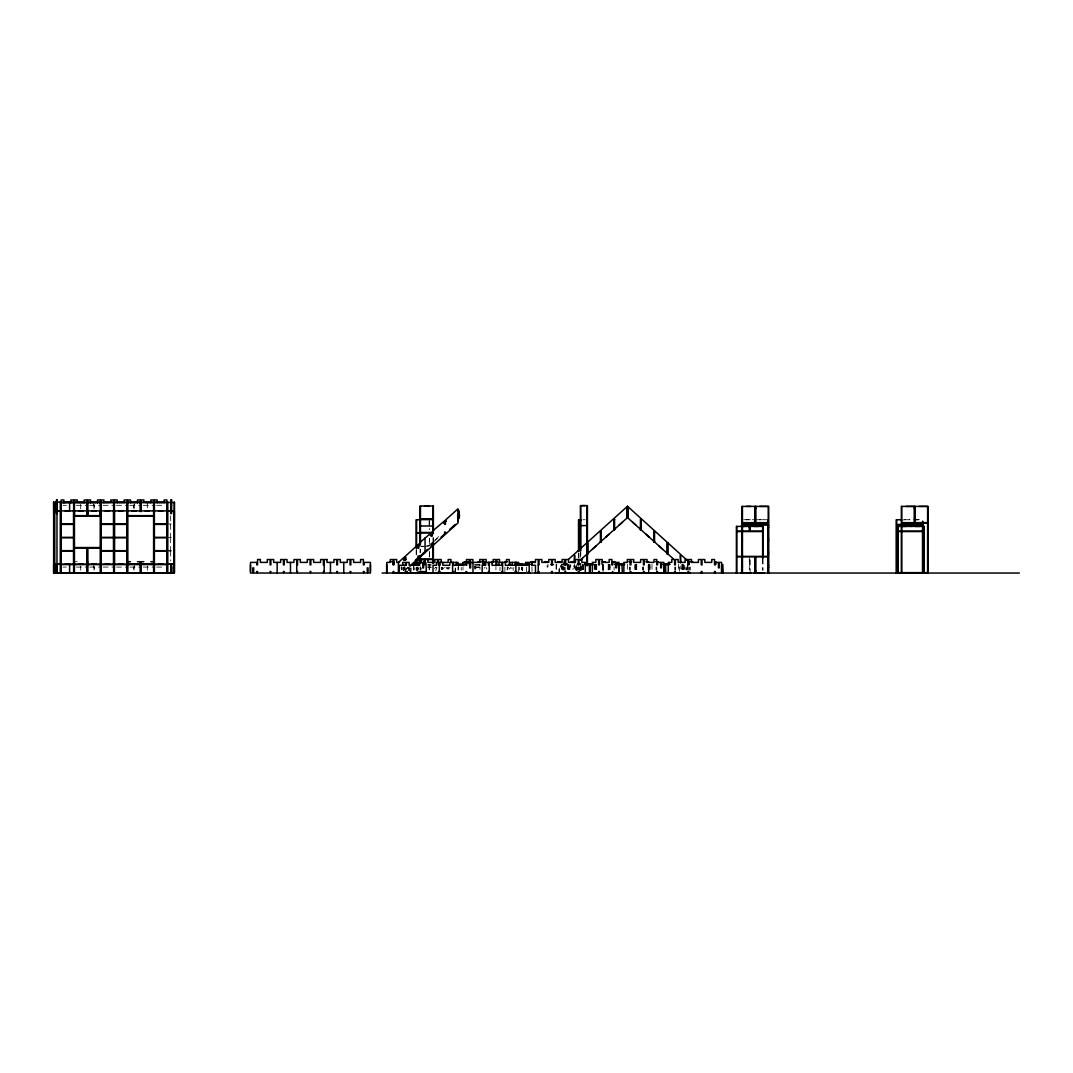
<?xml version="1.0" encoding="UTF-8"?>
<svg xmlns="http://www.w3.org/2000/svg" width="1073" height="1073" viewBox="0 0 1073 1073"><rect width="100%" height="100%" fill="white"/><g stroke="black" fill="none" stroke-linecap="round" stroke-linejoin="round"><path stroke-width="0.75" stroke-dasharray="5 3.75" d="M80.703 570.219L80.703 566.008M80.703 508.937L80.703 504.377M94.022 508.937L94.022 504.377M134.004 570.219L134.004 566.008M401.476 569.817L401.476 567.013L401.557 570.501M404.199 569.817L404.199 567.013L404.253 570.058M417.625 570.219C419.959 564.371 415.184 572.07 414.902 567.268M418.027 569.991L418.027 566.96M455.22 573.036L455.22 568.127L454.429 568.127M461.229 570.219L461.229 567.416M463.013 569.991L463.013 566.96M507.274 567.013L507.274 569.817L507.274 566.745M521.813 567.013L521.813 569.817L521.813 566.745M531.993 571.52L531.993 566.96M563.151 569.414L563.151 566.209M576.08 569.414L576.08 566.209M595.3 569.414L595.3 564.599M602.731 569.414L602.731 564.599L602.731 570.058M603.133 569.817L603.133 564.197L603.133 572.633M608.23 569.414L608.23 564.599L608.23 570.058M648.602 569.817L648.602 564.197L648.602 572.633M649.004 569.414L649.004 564.599L649.004 572.633M420.468 567.268L421.153 568.891M441.553 567.268L442.948 569.079L444.343 567.268M445.912 567.268L447.307 569.079L448.702 567.268M447.119 567.268L448.514 569.079L449.909 567.268M485.895 567.268L486.914 569.039M508.186 567.268L509.581 569.079L510.976 567.268M484.178 568.355L484.325 567.268M428.556 545.808L439.568 535.896M433.72 541.704L437.382 538.405M405.312 569.374L407.78 567.148M408.867 567.188L405.446 570.273L405.446 568.046L404.642 568.046M434.699 568.891L435.37 567.268M474.682 568.891L475.406 567.644L474.682 566.383M435.625 567.644L436.952 567.416L435.625 571.198M441.191 567.644L442.519 567.416L442.519 569.414L441.191 569.2M474.803 566.249L476.613 567.644L474.803 569.039M63.012 505.329L66.352 505.329M76.384 505.329L88.093 505.329M89.77 505.329L101.479 505.329M103.142 505.329L114.851 505.329M116.528 505.329L128.237 505.329M129.9 505.329L141.609 505.329M143.286 505.329L154.995 505.329M156.671 505.329L165.027 505.329M583.041 519.734L585.187 519.734M743.629 519.734L754.601 519.734M755.392 519.734L767.919 519.734M904.74 519.734L914.035 519.734M914.437 519.734L922.512 519.734M900.703 520.137L905.143 519.734M914.035 520.137L918.475 519.734M168.434 524.013L171.211 524.013M168.434 537.345L171.211 537.345M429.508 538.726L429.106 546.385M426.705 545.781L429.844 545.781M418.148 546.184L428.275 546.184M421.273 546.586L427.537 546.586M168.434 550.664L171.211 550.664M168.434 551.066L171.211 551.066M429.508 552.045L429.106 559.516M74.439 561.702L77.243 561.702M427.564 564.854L430.903 564.854M474.387 564.854L479.403 564.854M427.979 565.002L431.319 565.002M474.87 565.002L480.489 565.002M574.605 565.605L574.203 568.864L570.715 569.267L570.715 564.505M680.819 565.994L680.819 568.864L683.367 568.864M63.012 567.081L66.352 567.081M76.384 567.081L88.093 567.081M89.77 567.081L101.479 567.081M103.142 567.081L114.851 567.081M116.528 567.081L128.237 567.081M129.9 567.081L141.609 567.081M143.286 567.081L154.995 567.081M156.671 567.081L165.027 567.081M427.564 567.081L430.903 567.081M474.387 567.081L479.403 567.081M562.748 567.081L563.151 570.058M568.247 567.081L569.052 567.081M575.973 567.081L576.885 567.081L576.885 570.058M581.566 567.081L582.371 567.081M582.626 567.081L583.43 567.081M594.898 567.081L595.703 567.081M595.958 567.081L596.749 567.081M602.731 567.081L603.536 567.081M608.23 567.081L609.021 567.081M609.276 567.081L610.081 567.081M634.881 567.081L635.672 567.081M635.94 567.081L636.732 567.081M648.199 567.081L649.004 567.081M649.259 567.081L650.064 567.081M678.74 567.081L679.544 567.081L679.544 573.036M682.683 567.081L683.488 567.081M416.176 567.376L416.579 570.206M427.979 567.215L431.319 567.215M474.87 567.215L480.489 567.215M513.94 567.858L513.149 567.858L513.149 570.447M400.766 567.966L401.557 567.966M410.905 568.127L410.101 568.127L410.101 573.036M511.352 568.127L512.156 568.127M567.148 568.864L568.985 568.864M687.873 568.864L685.097 569.267L685.097 564.505M567.537 569.267L567.148 564.8M568.985 569.267L569.924 569.267L569.924 564.505M683.367 569.267L684.306 569.267L684.306 564.505M687.471 569.267L687.873 564.8M909.984 519.734L909.193 519.734M763.882 519.734L759.443 519.734M763.037 558.899L763.037 570.206M762.635 558.899L762.635 570.206M750.55 519.734L746.111 519.734M750.107 559.891L750.107 573.036M749.719 559.891L749.719 569.79M749.316 556.78L749.316 569.79M690.154 567.013L690.154 570.058M689.751 567.013L689.751 570.058M688.303 567.013L688.303 570.085M687.471 564.8L687.377 573.036M686.572 567.081L686.572 570.058M683.488 564.599L683.488 570.058M683.085 564.599L683.085 573.036M682.683 564.599L682.683 573.036M682.321 564.197L682.321 570.058M681.918 564.197L681.918 570.058M678.646 564.197L678.74 570.058M675.655 567.081L675.655 570.058M675.252 567.081L675.252 570.058M674.85 567.081L674.85 570.058M656.837 567.081L656.837 570.058M656.435 567.081L656.435 570.058M656.032 567.081L656.032 570.058M651.995 564.197L651.995 569.817M650.064 564.599L650.064 570.058M649.661 564.599L649.661 570.058M649.259 564.599L649.259 572.633M648.199 564.599L648.199 570.058M643.505 567.081L643.505 570.058M643.116 567.013L643.116 570.058M642.714 567.081L642.714 570.058M636.732 564.599L636.732 570.058M636.329 564.197L636.329 570.058M635.94 564.599L635.94 572.633M635.672 564.599L635.672 572.633M635.283 564.599L635.283 570.058M634.881 564.599L634.881 570.058M630.186 567.081L630.186 570.058M629.784 567.081L629.784 570.058M629.382 567.081L629.382 570.058M627.45 564.197L627.45 572.633M614.118 567.013L614.118 570.085M610.081 564.599L610.081 572.633M609.679 564.197L609.679 570.058M609.276 564.599L609.276 570.058M609.021 564.599L609.021 570.058M608.619 564.599L608.619 570.058M603.536 564.599L603.536 572.633M602.342 561.702L602.342 567.081L601.537 567.081L601.537 561.702M596.749 564.599L596.749 570.058M596.36 564.599L596.36 572.633M595.958 564.599L595.958 570.058M595.703 564.599L595.703 572.633M595.542 564.197L595.542 569.817M595.3 564.197L595.274 570.219M594.898 564.599L594.898 570.058M594.241 564.197L594.241 569.817M583.43 564.599L583.43 570.058M583.028 564.599L583.028 572.633M582.626 564.599L582.626 570.058M582.371 564.599L582.371 572.633M581.968 566.209L581.968 570.058M581.566 566.209L581.566 570.058M580.922 565.605L580.922 569.817M580.761 550.583L580.761 558.912M580.761 565.578L580.761 570.568M580.372 552.246L580.372 557.249M580.372 567.241L580.372 570.568M579.541 567.081L579.541 573.036M578.924 553.051L578.924 558.04M578.924 566.812L578.924 569.924M578.749 567.081L578.749 570.058M578.521 553.051L578.521 558.04M577.811 567.013L577.811 570.085M577.529 567.013L577.529 570.085M576.483 566.209L576.483 570.058M576.362 565.605L576.362 572.633M576.08 567.081L576.08 570.058M575.973 565.605L575.973 570.058M574.605 564.398L574.605 567.081L573.8 567.081L573.8 564.398M569.052 564.599L569.052 572.633M568.65 564.599L568.65 570.058M568.247 564.599L568.247 570.058M567.537 563.312L567.59 569.817M565.163 567.081L565.163 573.036M564.358 567.081L564.358 570.058M562.748 566.209L562.748 570.058M561.984 564.197L561.984 570.058M561.581 564.197L561.581 570.058M561.273 564.398L561.273 567.081L560.482 567.081L560.482 564.398M559.663 573.036L559.663 567.081L558.872 567.081L558.872 573.036M556.485 564.197L556.485 570.058M556.096 564.197L556.096 570.058M547.954 564.398L547.954 567.081L547.15 567.081L547.15 564.398M526.4 567.081L526.4 573.036M522.685 567.644L522.685 570.675M522.216 567.013L522.283 570.675M519.439 567.081L519.439 570.058M518.635 567.081L518.635 573.036M507.677 567.013L507.677 569.817M504.9 567.081L504.9 573.036M499.991 567.215L499.991 570.675M495.927 566.544L495.927 569.843M479.953 564.197L479.953 565.86M479.953 567.416L479.953 569.414M458.412 564.881L458.412 569.843M457.997 567.081L457.997 570.058M455.636 573.036L455.636 567.858L454.831 567.858L454.831 573.036M441.311 567.416L441.311 569.414M433.371 537.653L433.371 542.656M432.969 537.653L432.969 542.656M429.508 519.734L429.508 529.727M429.508 538.056L429.508 541.382M429.508 551.374L429.508 557.276M429.508 564.706L429.508 570.206M429.106 521.143L429.106 529.727M429.106 564.706L429.106 570.206M420.871 567.644L420.871 570.675M420.455 549.309L420.455 552.649M420.455 566.973L420.455 569.803M420.053 549.309L420.053 552.649M420.053 566.973L420.053 569.803M417.169 567.081L417.169 573.036M416.579 549.711L416.579 554.714M416.176 549.711L416.176 554.714M416.364 567.081L416.176 570.206M413.99 566.745L413.99 569.817L413.856 564.881M413.588 567.013L413.682 570.058M413.467 566.544L413.467 569.843M411.08 573.036L411.08 567.858L410.288 567.858L410.288 573.036M409.162 567.081L409.162 570.675M408.759 567.644L408.759 570.675M405.058 567.081L405.058 573.036M404.601 566.745L404.601 569.817M403.596 567.215L403.596 570.675M403.193 567.644L403.193 570.675M401.879 566.745L401.879 569.817M401.825 567.081L401.825 569.468M170.647 515.818L170.647 524.013M170.647 524.415L170.647 537.345M170.647 537.747L170.647 550.664M170.647 551.066L170.647 560.911M147.336 502.848L147.336 508.937M147.336 566.008L147.336 570.219M134.675 503.894L133.334 507.677L134.675 507.449L134.675 509.447M134.675 565.645L134.675 567.644L133.334 567.416L134.675 571.198M134.004 504.377L134.004 508.937M94.022 566.008L94.022 570.219M93.364 503.894L93.364 505.893L94.692 505.678L93.364 509.447M93.364 565.645L93.364 567.644L94.692 567.416L93.364 571.198M563.553 570.058L563.553 567.081L563.432 570.085"/><path stroke-width="1.5" d="M173.987 573.036L174.389 502.057L174.389 573.036L53.65 573.036L53.65 564.197L174.389 564.197M54.052 572.633L53.65 502.057L54.052 510.896M61.107 510.896L61.107 564.197L61.107 499.964L63.911 499.964L63.951 502.848M73.635 510.896L73.635 564.197L73.635 499.964L70.845 499.964L70.791 502.848M74.439 510.896L74.439 515.644L100.285 515.644L100.285 510.896M86.967 510.896L86.967 515.644L86.967 499.964L84.163 499.964L84.123 502.848M87.771 510.896L87.771 515.644L87.771 499.964L90.561 499.964L90.601 502.848M101.09 510.896L101.09 564.197L101.09 499.964L103.893 499.964L103.933 502.848M113.617 510.896L113.617 564.197L113.617 499.964L110.814 499.964L110.774 502.446M114.422 510.896L114.422 564.197L114.422 499.964L117.212 499.964L117.265 502.848M126.949 510.896L126.949 564.197L126.949 499.964L124.146 499.964L124.106 502.848M127.741 564.398L127.741 561.702L130.544 561.702M140.268 564.398L140.268 561.702L137.465 561.702M140.67 572.633L140.67 564.197L140.67 573.036M140.67 502.446L140.67 510.896L140.67 502.057M141.073 564.398L141.073 561.702L143.862 561.702M153.6 564.398L153.6 561.702L150.797 561.702M167.723 573.036L167.723 502.057L166.919 502.057M167.723 502.446L60.316 502.848M277.142 573.036L277.142 562.4M290.475 573.036L290.475 562.4M395.91 572.633L397.748 573.036M398.244 572.633L400.095 573.036M418.027 565.431L418.027 562.4M457.836 514.329L458.614 514.007L458.614 510.024M463.013 565.431L463.013 562.4L466.473 562.4L466.473 559.516L469.277 559.516L469.277 563.54M466.728 573.036L466.728 571.614L465.923 571.614L465.923 573.036M489.234 562.4L489.234 573.036L489.234 571.614L488.43 571.614L488.43 573.036M502.553 562.4L502.553 573.036L502.553 571.614L501.762 571.614L501.762 573.036M515.885 562.4L515.885 573.036L515.885 571.614L515.08 571.614L515.08 573.036M538.257 573.036L538.257 559.516L535.454 559.516L535.454 562.4L529.217 562.4L529.217 573.036L529.217 571.614L528.412 571.614L528.412 573.036M531.993 565.431L531.993 562.4L532.007 565.283L535.481 565.283L535.481 573.036M587.025 558.912L587.025 565.578L587.025 505.611M616.063 564.197L616.854 564.197M621.549 564.197L621.549 563.794M581.646 558.899L627.504 517.602L627.504 506.255L687.873 561.005M754.99 572.633L754.963 556.78M457.581 516.931L459.646 515.523L458.614 514.007M632.52 522.122L635.82 525.086M645.852 534.113L649.152 537.09M659.171 546.117L662.47 549.094M430.286 535.534L433.237 532.865M443.833 523.329L446.395 521.035M403.622 560.066L406.023 557.92M431.118 535.32L433.505 533.16M415.171 560.495L427.51 549.389M431.198 546.063L433.666 543.837M441.07 537.184L445.992 532.745M449.587 529.499L455.234 524.429M410.007 566.168L417.974 558.993L417.974 556.042L418.778 556.042L418.778 558.268L431.306 546.989L431.306 544.051L432.097 544.051L432.097 546.278L444.624 534.998L444.624 532.047L445.429 532.047L445.429 534.274L457.956 522.994L458.345 520.043M568.368 559.489L627.504 506.255M580.587 560.388L582.518 558.121M61.107 502.057L60.316 502.057L60.316 573.036M73.635 502.057L74.439 502.057M86.967 502.057L87.771 502.057M100.285 502.057L101.09 502.057M113.617 502.057L114.422 502.057M126.949 502.057L127.741 502.057M140.268 502.057L141.073 502.057M153.6 502.057L154.391 502.057M53.65 502.446L55.488 502.446M174.389 502.446L55.488 502.057L55.488 511.298L56.44 511.298M56.426 502.848L57.231 502.848M170.808 502.848L171.613 502.848M56.426 505.343L57.231 505.343M170.808 505.343L171.613 505.343M754.963 506.805L755.754 506.805M914.276 506.805L915.081 506.805M754.963 508.629L755.754 508.629M914.276 508.629L915.081 508.629M53.65 510.896L174.389 510.896L174.389 572.633L172.538 573.036M57.218 511.298L58.157 510.896M170.822 511.298L169.869 510.896M86.967 511.553L87.771 511.553M140.268 510.896L141.073 511.553L141.073 499.964L143.862 499.964L143.916 502.446M56.426 511.955L57.231 511.955M170.808 511.955L172.538 510.896M458.345 512.277L457.956 508.83L445.429 520.11L445.429 524.281L444.624 524.281L444.624 520.821L434.887 529.056L432.097 532.101L432.097 536.272L431.306 536.272L431.306 532.825L421.555 541.06L418.778 544.105L418.778 548.276L417.974 548.276L417.974 544.829L405.446 556.109L405.446 560.267L404.642 560.267L404.642 556.82L398.378 562.467L398.391 573.036M127.741 515.644L153.6 515.644M74.439 516.046L100.285 516.046M127.741 516.046L153.6 516.046M73.635 516.556L74.439 516.556M627.115 517.602L627.906 517.602M73.635 518.554L74.439 518.554M420.455 519.131L432.969 519.131M420.455 519.332L432.969 519.332M420.455 519.533L432.969 519.533M420.629 519.734L416.176 519.734L416.176 548.048M580.372 519.734L578.521 519.734L578.521 551.374M742.073 519.734L741.671 573.036M768.322 519.734L767.919 573.036M901.508 519.734L896.263 519.734L896.263 573.036M580.372 520.137L581.311 520.137M742.436 522.658L768.281 522.658M901.749 522.658L927.595 522.658M742.436 523.061L768.281 523.061M901.749 523.061L927.595 523.061M61.107 524.013L73.635 524.013M101.09 524.013L113.617 524.013M114.422 524.013L126.949 524.013M154.391 524.013L166.919 524.013M61.107 524.415L73.635 524.415M101.09 524.415L113.617 524.415M114.422 524.415L126.949 524.415M154.391 524.415L166.919 524.415M742.073 524.482L767.919 524.482M896.666 524.482L922.512 524.482M742.073 524.885L767.919 524.885M896.666 524.885L922.512 524.885M741.671 525.394L742.436 525.394M767.919 525.394L768.684 525.394M580.372 525.596L587.427 525.596M420.455 525.998L432.969 525.998M749.316 526.789L750.107 526.789M749.316 527.058L750.107 527.058M741.671 527.393L742.436 527.393M767.919 527.393L768.684 527.393M613.783 529.606L614.588 529.606M640.433 529.606L641.238 529.606M73.635 529.888L74.439 529.888M736.789 531.148L762.635 531.148M898.021 531.148L923.866 531.148M736.789 531.551L762.635 531.551M898.021 531.551L923.866 531.551M73.635 531.886L74.439 531.886M420.455 532.463L432.969 532.463L432.969 506M416.579 532.852L419.717 532.852M420.455 532.852L432.969 532.852M416.579 533.254L419.717 533.254M61.107 537.345L73.635 537.345M101.09 537.345L113.617 537.345M114.422 537.345L126.949 537.345M154.391 537.345L166.919 537.345M61.107 537.747L73.635 537.747M101.09 537.747L113.617 537.747M114.422 537.747L126.949 537.747M154.391 537.747L166.919 537.747M741.671 538.726L742.436 538.726M767.919 538.726L768.684 538.726M741.671 540.725L742.436 540.725M767.919 540.725L768.684 540.725M600.451 541.597L601.256 541.597M653.765 541.597L654.557 541.597M73.635 543.206L74.439 543.206M587.132 543.153L587.924 543.153L587.924 554.003L587.132 554.003M73.635 545.205L74.439 545.205M74.439 547.538L100.285 547.538M74.439 547.941L100.285 547.941M61.107 550.664L73.635 550.664M101.09 550.664L113.617 550.664M114.422 550.664L126.949 550.664M154.391 550.664L166.919 550.664M61.107 551.066L73.635 551.066M101.09 551.066L113.617 551.066M114.422 551.066L126.949 551.066M154.391 551.066L166.919 551.066M741.671 552.045L742.436 552.045M767.919 552.045L768.684 552.045M587.132 553.601L587.924 553.601M667.084 553.601L667.889 553.601M741.671 554.044L742.436 554.044M767.919 554.044L768.684 554.044M736.789 556.377L768.281 556.377M736.789 556.78L768.281 556.78M420.455 559.113L432.969 559.113M403.596 559.516L406.399 559.516M419.717 559.516L416.579 559.516L416.579 563.754M420.455 559.516L432.969 559.516M416.579 559.905L419.717 559.905M390.089 561.702L392.892 561.702L392.892 564.398M464.689 561.702L467.493 561.702M468.297 561.702L471.087 561.702M478.022 561.702L480.825 561.702M481.616 561.702L484.419 561.702L484.419 564.599M491.354 561.702L494.143 561.702M494.948 561.702L497.738 561.702M504.672 561.702L507.475 561.702M531.028 561.702L533.831 561.702M544.36 561.702L547.15 561.702M557.678 561.702L560.482 561.702M571.01 561.702L573.8 561.702M602.342 561.702L605.145 561.702M614.869 561.702L612.066 561.702L612.066 564.599M628.912 561.702L631.715 561.702M645.839 561.702L648.629 561.702M655.563 561.702L658.366 561.702M689.899 561.702L692.702 561.702M86.967 561.97L87.771 561.97M399.438 562.4L396.675 562.4L396.675 559.516L393.871 559.516L393.871 564.881L393.08 564.881L393.08 559.516L390.277 559.516L390.277 562.4L386.816 562.4L386.816 573.036M127.338 563.794L154.002 563.794M517.709 563.794L520.365 564.197M563.432 563.794L566.088 563.794M577.811 563.794L580.48 563.794M623.856 563.794L620.905 564.197M669.337 563.794L665.542 564.197M412.045 564.197L417.612 564.197M456.87 564.197L464.609 564.197M517.159 564.197L529.968 564.197M563.151 564.197L566.49 564.197M577.448 564.197L580.694 564.197M584.678 564.197L593.315 564.197M614.789 564.197L623.118 564.197M663.101 564.197L669.767 564.197M619.55 564.478L621.938 564.478L622.327 573.036M60.316 564.599L167.723 564.599M412.086 564.599L417.062 564.599M456.87 564.599L464.609 564.599M517.709 564.599L522.685 564.197M527.567 564.599L529.874 564.599M550.757 564.599L553.52 564.599M563.151 564.599L566.678 564.599M577.408 564.599L579.728 564.197M584.705 564.599L593.342 564.599M614.789 564.599L624.687 564.599M663.101 564.599L669.767 564.599M250.492 564.881L250.492 571.507M296.738 564.881L297.543 564.881L297.543 559.516L300.333 559.516L300.333 562.4L307.267 562.4L307.267 559.516L310.057 559.516L310.057 564.881L310.862 564.881L310.862 559.516L313.665 559.516L313.665 562.4L320.586 562.4L320.586 559.516L323.389 559.516L323.389 564.881L324.194 564.881M370.426 564.881L370.426 571.507M412.515 564.854L417.531 564.854M457.661 564.854L464.354 564.854M469.277 564.881L470.081 564.881L470.081 559.516L472.871 559.516L472.871 562.4L479.805 562.4L479.805 559.516L482.609 559.516L482.609 564.881L483.4 564.881L483.4 559.516L486.203 559.516L486.203 562.4M516.717 564.881L516.314 562.4M538.257 564.881L539.048 564.881L539.048 559.516L541.852 559.516L541.852 562.4L548.786 562.4L548.786 559.516L551.576 559.516L551.576 564.881L552.38 564.881L552.38 559.516L555.184 559.516L555.184 562.4L562.104 562.4L562.104 559.516L564.908 559.516L564.908 564.881L565.712 564.881L565.712 559.516L568.502 559.516L568.502 562.4L575.436 562.4L575.436 559.516L578.24 559.516L578.24 564.881L579.031 564.881L579.031 559.516L581.834 559.516L581.834 562.4L585.295 562.4L585.295 573.036M663.825 564.881L663.825 571.507M721.619 564.881L721.619 571.507M413.628 565.002L416.968 565.002M457.085 565.002L462.101 565.002M517.266 565.002L522.283 565.002M439.273 565.283L440.078 565.283L440.078 562.4L448.152 562.4L448.152 559.516L450.942 559.516L450.942 562.198M452.605 565.283L463.12 565.283L463.12 562.4M489.234 565.283L488.43 565.283L488.43 562.4M502.553 565.283L492.038 565.283L492.038 562.4M515.885 565.283L505.356 565.283L505.356 562.4M529.217 565.283L518.688 565.283L518.688 562.4L510.051 562.4L510.051 564.881L509.259 564.881L509.259 559.516L506.456 559.516L506.456 562.4L498.958 562.4L498.958 565.283M741.671 565.377L742.436 565.377M767.919 565.377L768.684 565.377M56.426 567.081L57.231 567.081M741.671 567.376L742.436 567.376M767.919 567.376L768.684 567.376M619.55 568.127L618.759 568.127L618.705 564.197M754.963 570.809L755.754 570.809M296.738 571.507L297.543 571.507L297.543 573.036L310.057 573.036L310.057 571.507L310.862 571.507L310.862 573.036L323.389 573.036L323.389 571.507L324.194 571.507M439.273 571.614L440.078 571.614L440.078 573.036M452.605 571.614L453.396 571.614L453.396 573.036M516.717 571.507L516.314 573.036M538.257 571.507L539.048 571.507L539.048 573.036M619.014 571.507L619.429 564.197M53.65 572.633L55.488 572.633M767.919 572.633L768.684 572.633M896.263 572.633L927.997 572.633M382.095 573.036L1019.35 573.036M627.504 517.602L673.375 558.899M622.501 522.122L619.188 525.086M609.169 534.113L605.869 537.09M595.837 546.117L592.537 549.094M457.581 515.523C460.223 515.59 459.968 519.869 457.581 517.736M927.997 573.036L927.997 506.402L901.347 506.402L901.347 573.036M927.595 573.036L927.595 506.402L919.118 506.402M924.269 573.036L924.269 526.4L897.618 526.4L897.618 573.036M923.866 526.4L923.866 573.036M922.914 521.398L922.914 573.036M922.512 521.317L922.512 573.036M919.829 526.4L915.376 526.4M915.081 506.402L915.081 522.658M914.679 506.402L914.679 522.658M914.276 522.658L914.276 506.402L905.786 506.402M911.339 526.4L910.534 526.4M906.497 526.4L902.058 526.4M901.749 506.402L901.749 573.036M898.021 526.4L898.021 573.036M896.666 519.734L896.666 573.036M768.684 573.036L768.684 506.402L742.033 506.402L742.073 573.036M768.322 573.036L768.281 506.402L759.805 506.402M764.244 573.036L759.443 573.036M763.037 558.04L763.037 526.4L736.386 526.4L736.386 573.036M762.635 526.4L762.635 558.04M758.598 526.4L754.158 526.4M758.598 573.036L754.158 573.036M755.754 506.402L755.754 522.658M755.754 556.78L755.754 573.036M755.365 506.402L755.392 524.482M755.365 556.78L755.365 573.036M754.963 506.402L754.99 524.482M754.601 521.317L754.601 524.482M750.912 506.402L746.473 506.402M750.912 573.036L746.111 573.036M750.107 526.4L750.107 531.148M749.719 526.4L749.719 531.148M749.316 526.4L749.316 531.148M745.266 526.4L740.826 526.4M745.266 573.036L740.826 573.036M742.436 506.402L742.436 573.036M736.789 526.4L736.789 573.036M723.215 573.036L722.813 564.478M721.619 573.036L721.619 562.4L719.245 562.4L719.245 567.858L718.441 567.858L718.441 562.4L715.356 562.4L715.356 564.881L714.551 564.881L714.551 559.516L711.761 559.516L711.761 562.4L704.827 562.4L704.827 559.516L702.037 559.516L702.037 564.881L701.232 564.881L701.232 559.516L698.429 559.516L698.429 562.4L691.508 562.4L691.508 559.516L688.705 559.516L688.705 564.881L687.9 564.881L687.9 559.516L685.111 559.516L685.111 562.4L678.176 562.4L678.176 559.516L675.373 559.516L675.373 564.881L674.582 564.881L674.582 559.516L671.778 559.516L671.778 562.4L668.318 562.4L668.211 572.633M715.758 561.702L715.758 564.398M715.356 573.036L715.356 571.507L714.551 571.507L714.551 573.036M702.037 573.036L702.037 571.507L701.232 571.507L701.232 573.036M690.154 573.036L688.303 573.036M689.107 561.702L689.107 564.398M688.705 573.036L688.705 571.507L687.9 571.507L687.9 573.036M685.647 573.036L560.602 573.036M680.819 562.614L680.416 555.157L680.416 562.614M675.252 573.036L675.373 571.507L674.582 571.507L674.582 573.036M667.486 543.153L667.486 554.003M666.373 563.794L666.521 564.599M665.823 573.036L665.421 564.478M665.314 563.794L665.314 568.422M663.825 573.036L663.825 562.4L661.451 562.4L661.451 567.858L660.66 567.858L660.66 562.4L657.561 562.4L657.561 564.881L656.77 564.881L656.77 559.516L653.967 559.516L653.967 562.4L647.046 562.4L647.046 559.516L644.243 559.516L644.243 564.881L643.438 564.881L643.438 559.516L640.648 559.516L640.648 562.4L633.714 562.4L633.714 559.516L630.911 559.516L630.911 564.881L630.119 564.881L630.119 559.516L627.316 559.516L627.316 562.4L623.856 562.4L623.856 573.036M657.561 573.036L657.561 571.507L656.77 571.507L656.77 573.036M654.154 531.162L654.154 541.999M644.243 573.036L644.243 571.507L643.438 571.507L643.505 572.633M640.836 519.158L640.836 530.008M630.911 573.036L630.911 571.507L630.119 571.507L630.119 573.036M627.504 507.153L627.504 518.004M619.014 573.036L619.014 562.4L616.64 562.4L616.64 567.858L615.835 567.858L615.835 562.4L612.75 562.4L612.75 564.881L611.959 564.881L611.959 559.516L609.156 559.516L609.156 562.4L602.221 562.4L602.221 559.516L599.431 559.516L599.431 564.881L598.627 564.881L598.627 559.516L595.823 559.516L595.823 562.4L592.363 562.4L592.363 573.036M615.674 564.478L615.674 567.081M614.185 519.158L614.185 530.008M612.75 573.036L612.75 571.507L612.012 572.633M600.853 531.162L600.853 541.999M599.431 573.036L599.431 571.507L598.627 571.507L598.627 573.036M592.055 564.599L591.907 563.794L586.408 563.794L586.274 564.599M590.204 563.794L590.204 573.036M589.801 563.794L589.801 573.036M589.399 563.794L589.399 573.036M587.427 565.578L587.427 505.611L580.372 505.611L580.372 550.583M584.879 505.611L582.21 505.611M580.761 505.611L580.761 550.583M578.924 519.734L578.924 551.374M578.924 573.036L579.031 571.507L578.24 571.507L578.24 573.036M574.605 562.614L574.605 555.157L574.203 562.614M565.712 573.036L565.712 571.507L564.908 571.507L564.908 573.036M564.076 561.702L564.076 564.599M557.933 573.036L556.096 573.036M552.38 573.036L552.38 571.507L551.576 571.507L551.576 573.036M529.968 573.036L528.131 573.036M528.412 565.283L528.412 562.4L525.609 562.4L525.609 565.283M525.462 573.036L400.417 573.036M515.08 562.4L515.08 565.283M512.29 562.4L512.29 565.283M501.762 562.4L501.762 565.283M499.535 562.4L499.535 559.516L496.732 559.516L496.732 564.881L495.927 564.881L495.927 559.516L493.137 559.516L493.137 562.4L485.64 562.4L485.64 565.283L482.166 565.283L482.166 573.036M472.992 573.036L472.992 562.802L470.618 562.802L470.618 567.966L469.813 567.966L469.813 562.802L466.728 562.802L466.728 565.283L465.923 565.283L465.923 562.4M458.01 564.881L458.01 562.4L449.802 562.4L449.802 565.283L442.867 565.283L442.867 562.4M456.199 562.4L456.199 565.283M453.396 562.4L453.396 565.283M452.605 562.4L452.605 573.036M441.218 562.4L441.218 559.516L438.428 559.516L438.428 564.881M439.273 573.036L439.273 562.4L436.47 562.4L436.47 565.283L433.009 565.283L433.009 573.036M438.428 571.507L438.428 573.036M437.623 562.198L437.623 559.516L434.82 559.516L434.82 562.4L427.899 562.4L427.899 559.516M433.371 530.987L433.371 506L420.053 506L420.053 545.178M433.371 542.656L433.371 563.352M432.969 542.656L432.969 563.432M428.932 506L424.492 506M425.941 571.614L425.941 573.036M425.096 559.516L425.096 563.54M425.042 537.922L425.042 552.635M424.693 561.702L424.693 564.398M424.291 559.516L424.291 564.881M423.889 561.702L423.889 564.398M421.501 559.516L421.501 562.4L416.083 562.4L416.083 565.283L409.148 565.283L409.148 562.4L406.359 562.4L406.359 565.283L399.29 565.283L399.29 573.036M420.455 506L420.455 544.172M420.455 555.881L420.455 562.788M420.053 555.975L420.053 563.432M419.677 571.614L419.677 573.036M418.886 562.4L418.886 565.283L419.677 565.283L419.677 562.802L422.762 562.802L422.762 567.966L423.567 567.966L423.567 562.802L425.941 562.802L426.343 571.614L418.886 571.614L418.886 573.036M416.579 519.734L416.579 548.048M416.176 559.704L416.176 563.754M413.467 562.4L413.467 564.881M407.204 573.036L407.204 571.507L405.554 571.614L405.554 573.036M406.399 571.507L406.399 573.036M405.554 565.283L405.554 562.4L402.751 562.4L402.751 565.283M393.871 573.036L393.871 571.507L393.08 571.507L393.08 573.036M393.697 561.702L393.697 564.398M386.629 564.599L386.629 573.036M343.776 562.4L343.776 573.036M330.457 562.4L330.457 573.036M172.538 564.197L169.869 564.197M171.6 563.794L170.822 563.794M171.211 499.964L171.211 513.484M171.211 564.478L171.211 573.036M169.869 573.036L58.157 573.036M167.321 502.057L167.321 564.197M167.321 564.599L167.321 573.036M166.919 564.197L166.919 499.964L164.129 499.964L164.075 502.848M166.919 564.599L166.919 573.036M162.881 502.446L158.442 502.446M162.881 510.896L158.442 510.896M162.881 564.197L158.442 564.197M157.235 502.848L157.195 499.964L154.391 499.964L154.391 564.197M154.391 564.599L154.391 573.036M153.989 502.057L154.002 564.197M153.989 564.599L153.989 573.036M153.6 573.036L153.6 499.964L150.797 499.964L150.757 502.848M149.549 502.446L145.11 502.446M149.549 510.896L145.11 510.896M141.073 561.702L141.073 573.036M140.268 511.553L140.268 499.964L137.465 499.964L137.424 502.848M140.268 561.702L140.268 573.036M136.231 502.446L131.791 502.446M136.231 510.896L131.791 510.896M130.584 502.848L130.544 499.964L127.741 499.964L127.741 573.036M127.338 502.057L127.338 564.197M127.338 564.599L127.338 573.036M126.949 564.599L126.949 573.036M122.899 502.446L118.459 502.446M122.899 510.896L118.459 510.896M122.899 564.197L118.459 564.197M114.422 564.599L114.422 573.036M114.02 502.057L114.02 564.197M114.02 564.599L114.02 573.036M113.617 564.599L113.617 573.036M109.58 502.446L105.127 502.446M109.58 510.896L105.127 510.896M109.58 564.197L105.127 564.197M101.09 564.599L101.09 573.036M100.688 502.057L100.688 564.197M100.688 564.599L100.688 573.036M100.285 564.197L100.285 499.964L97.495 499.964L97.455 502.848M100.285 564.599L100.285 573.036M96.248 502.446L91.809 502.446M96.248 510.896L91.809 510.896M96.248 564.197L91.809 564.197M87.771 547.941L87.771 573.036M87.369 502.057L87.369 515.644M87.369 547.941L87.369 573.036M86.967 547.941L86.967 564.197M86.967 564.599L86.967 573.036M82.929 502.446L78.477 502.446M82.929 510.896L78.477 510.896M82.929 564.197L78.477 564.197M77.283 502.446L77.243 499.964L74.439 499.964L74.439 564.197M74.439 564.599L74.439 573.036M74.037 502.057L74.037 564.197M74.037 564.599L74.037 573.036M73.635 564.599L73.635 573.036M69.597 573.036L69.597 563.794L65.158 564.197M65.158 502.446L69.597 502.057L69.597 511.298L65.158 510.896M61.107 564.599L61.107 573.036M60.718 502.057L60.718 564.197M60.718 564.599L60.718 573.036M58.157 564.197L55.488 563.794L55.488 573.036M57.218 563.794L56.44 563.794M57.231 573.036L57.231 564.478L56.426 564.478L56.426 573.036M56.976 510.896L56.976 564.197M56.829 499.964L56.829 513.484M56.829 564.478L56.829 573.036M54.763 510.896L54.763 564.197M53.65 502.057L53.65 573.036M170.808 567.081L170.808 573.036L170.808 564.478L171.613 564.478L171.613 573.036L171.613 567.081L170.808 567.081M57.231 499.964L56.426 499.964L56.426 513.484L57.231 513.484L57.231 499.964M171.613 499.964L170.808 499.964L170.808 513.484L171.613 513.484L171.613 499.964M627.906 507.153L627.115 507.153L627.115 518.004L627.906 518.004L627.906 507.153M458.614 510.963L458.211 521.371L458.614 510.963M614.588 519.158L613.783 519.158L613.783 530.008L614.588 530.008L614.588 519.158M641.238 519.158L640.433 519.158L640.433 530.008L641.238 530.008L641.238 519.158M601.256 531.162L600.451 531.162L600.451 541.999L601.256 541.999L601.256 531.162M654.557 531.162L653.765 531.162L653.765 541.999L654.557 541.999L654.557 531.162M667.889 543.153L667.084 543.153L667.084 554.003L667.889 554.003L667.889 543.153M260.363 559.516L257.56 559.516L257.56 564.881L256.755 564.881L256.755 562.4L250.492 562.4L250.492 573.036L252.866 573.036L252.866 567.858L253.671 567.858L253.671 573.036L256.755 573.036L256.755 571.507L257.56 571.507L257.56 573.036L270.088 573.036L270.088 571.507L270.879 571.507L270.879 573.036L283.406 573.036L283.406 571.507L284.211 571.507L284.211 573.036L296.738 573.036L296.738 559.516L293.935 559.516L293.935 562.4L287.014 562.4L287.014 559.516L284.211 559.516L284.211 564.881L283.406 564.881L283.406 559.516L280.616 559.516L280.616 562.4L273.682 562.4L273.682 559.516L270.879 559.516L270.879 564.881L270.088 564.881L270.088 559.516L267.284 559.516L267.284 562.4L260.363 562.4L260.363 559.516M326.983 559.516L324.194 559.516L324.194 573.036L336.721 573.036L336.721 571.507L337.512 571.507L337.512 573.036L350.039 573.036L350.039 571.507L350.844 571.507L350.844 573.036L363.371 573.036L363.371 571.507L364.163 571.507L364.163 573.036L367.261 573.036L367.261 567.858L368.052 567.858L368.052 573.036L370.426 573.036L370.426 562.4L364.163 562.4L364.163 564.881L363.371 564.881L363.371 559.516L360.568 559.516L360.568 562.4L353.634 562.4L353.634 559.516L350.844 559.516L350.844 564.881L350.039 564.881L350.039 559.516L347.25 559.516L347.25 562.4L340.315 562.4L340.315 559.516L337.512 559.516L337.512 564.881L336.721 564.881L336.721 559.516L333.918 559.516L333.918 562.4L326.983 562.4L326.983 559.516"/></g></svg>
